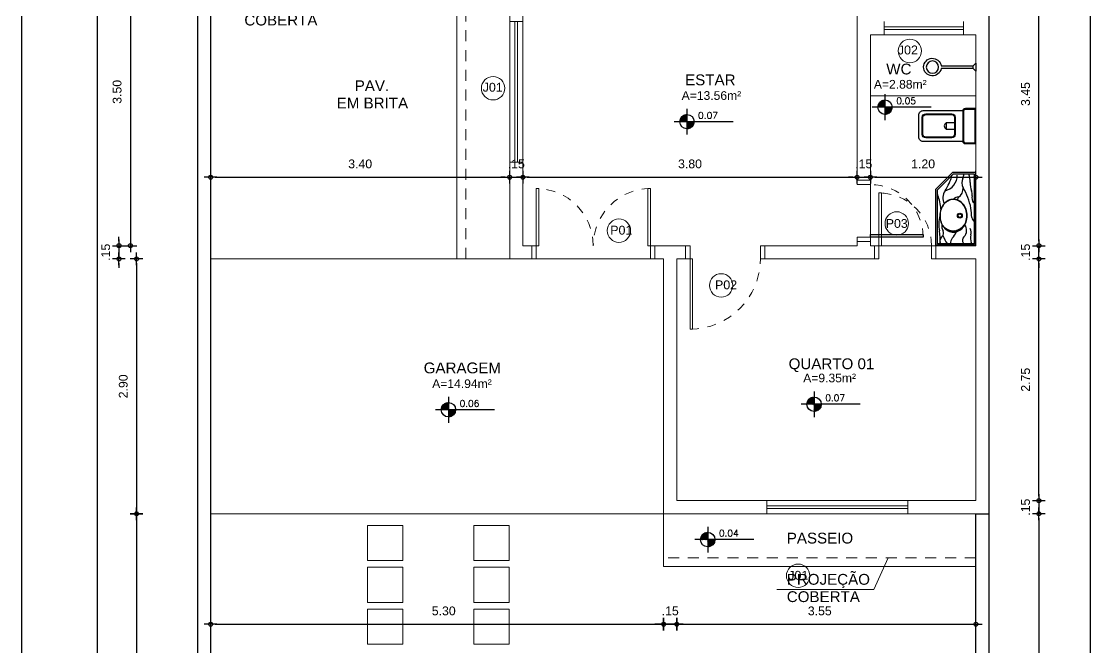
# Model space of a CAD drawing. Header units: millimetres. Extents: x 1345 to 2117, y 1214 to 1365.
# Drawn here: x 1540.12 to 1552.34, y 1272.5 to 1279.62 of the extents above; entities that cross this region are included whole.
import ezdxf
from ezdxf.enums import TextEntityAlignment as Align

# ---------------------------------------------------------------- set-up
doc = ezdxf.new("R2010")
doc.units = ezdxf.units.MM
doc.header["$LTSCALE"] = 0.5
doc.linetypes.add('HIDDEN', pattern=[0.375, 0.25, -0.125])
doc.linetypes.add('HIDDEN2', pattern=[0.1875, 0.125, -0.0625])
for name, color, linetype in [('08', 8, 'Continuous'), ('ARCO', 7, 'HIDDEN2'), ('Cota', 8, 'Continuous'), ('COZINHA', 7, 'Continuous'), ('DIVERSOS', 4, 'Continuous'), ('ESQUADRIA', 3, 'Continuous'), ('ESQUADRIAS', 3, 'Continuous'), ('MOBIL-I', 251, 'Continuous'), ('parede', 2, 'Continuous'), ('PISO', 8, 'Continuous'), ('PORTAS', 3, 'Continuous'), ('PROJEÇÃO', 8, 'HIDDEN2'), ('TEXTO2', 3, 'Continuous'), ('TXT_0', 7, 'Continuous'), ('TXT_1', 3, 'Continuous')]:
    doc.layers.add(name, color=color, linetype=linetype)
doc.layers.add('E-TXT-W', color=7, linetype='Continuous', lineweight=15)
doc.styles.add('ADITIVOCAD', font='ROMANS.shx')
doc.styles.add('SANSSERIF', font='sas_____.pfb', dxfattribs={"height": 1})
doc.styles.get("Standard").update_dxf_attribs({"font": 'arial.ttf'})
doc.dimstyles.new('ESCALA50', dxfattribs={"dimtxt": 0.1, "dimasz": 0.05, "dimexe": 0.18, "dimexo": 0.06, "dimgap": 0.1, "dimtad": 1, "dimzin": 4, "dimdsep": 46, "dimtxsty": 'Standard', "dimblk": 'BOLA', "dimcen": -0.06, "dimse1": 1, "dimse2": 1, "dimclrd": 7, "dimclrt": 7, "dimadec": 0, "dimazin": 0, "dimtfac": 1, "dimtix": 1, "dimtmove": 0, "dimatfit": 3, "dimldrblk": 'BOLA', "dimfxl": 0, "dimtolj": 1, "dimtzin": 4, "dimarcsym": 0})

# ---------------------------------------------------------------- blocks, each defined once
blk = doc.blocks.new('ADC_PE_AB1')
blk.add_lwpolyline([(0, -0.03), (1, -0.03), (1, 0), (0, 0)], close=True)
at = {"flags": 8}
blk.add_attdef('$PORTA', text='', height=0.09, dxfattribs=at).set_placement((0.5, -0.157), align=Align.MIDDLE)
blk = doc.blocks.new('Adc_nivelpl')
h = blk.add_hatch()
h.set_pattern_fill('_U', color=256, scale=0.005, angle=45, style=0, double=1)
h.set_pattern_definition([(45, (-5.8772514, -3.5161936), (-0.003535534, 0.003535534), []), (135, (-5.8772514, -3.5161936), (-0.003535534, -0.003535534), [])])
h.paths.add_polyline_path([(0.195, -0.087, 0.414214), (0.087, -0.195), (0.195, -0.195)])
h.paths.add_polyline_path([(0.195, -0.195), (0.195, -0.304, 0.414214), (0.304, -0.195)])
for p, q in [((0.195, 0), (0.195, -0.391)), ((0.896, -0.195), (0, -0.195))]:
    blk.add_line(p, q)
blk.add_circle((0.195, -0.195), 0.109)
at = {"flags": 8}
blk.add_attdef('NIVEL', (0.364, -0.15), '', height=0.1, dxfattribs=at)
blk = doc.blocks.new('ADC_CHUVEIRO')
for p, q in [((0, 0.045), (0, -0.045)), ((0.03, 0.015), (0, 0.045)), ((0.395, 0.015), (0.03, 0.015)), ((0.03, -0.015), (0.03, 0.015)), ((0, -0.045), (0.03, -0.015)), ((0.03, -0.015), (0.395, -0.015))]:
    blk.add_line(p, q)
blk.add_circle((0.494, 0.001), 0.07)
blk.add_arc((0.494, 0.001), 0.1, 189.1456, 171.891)
blk = doc.blocks.new('ADC_VASO_02')
blk.add_lwpolyline([(-0.175, 0.15), (-0.175, 0.6, -0.414214), (-0.125, 0.65), (0.125, 0.65, -0.414214), (0.175, 0.6), (0.175, 0.15)], format="xyb")
for points in [[(0.139, 0.275, -0.414214), (0.099, 0.235), (-0.095, 0.235, -0.414214), (-0.135, 0.275), (-0.135, 0.57, -0.414214), (-0.095, 0.61), (0.099, 0.61, -0.414214), (0.139, 0.57)], [(0.13, 0.275, -0.414214), (0.099, 0.244), (-0.095, 0.244, -0.414214), (-0.126, 0.275), (-0.126, 0.57, -0.414214), (-0.095, 0.602), (0.099, 0.602, -0.414214), (0.13, 0.57)], [(-0.17, 0.15, 0.414214), (-0.2, 0.12), (-0.2, 0), (0.2, 0), (0.2, 0.12, 0.414214), (0.17, 0.15)], [(-0.17, 0.14, 0.414214), (-0.19, 0.12), (-0.19, 0.01), (0.19, 0.01), (0.19, 0.12, 0.414214), (0.17, 0.14)]]:
    blk.add_lwpolyline(points, format="xyb", close=True)
blk.add_lwpolyline([(0.036, 0.244), (0.036, 0.337), (-0.034, 0.337), (-0.034, 0.244)])
blk.add_arc((0.001, 0.321), 0.0388, 24.3951, 155.6049)
blk = doc.blocks.new('ADC_LAV_05')
for p, q in [((0, 0), (0, 0.55)), ((0, 0.55), (0.77, 0.55)), ((0.02, 0.53), (0.762, 0.53)), ((0.02, 0.02), (0.02, 0.53)), ((0.762, 0.53), (0.98, 0.312)), ((0.77, 0.55), (1, 0.321)), ((0.98, 0.02), (0.98, 0.312)), ((1, 0), (1, 0.321)), ((0, 0), (1, 0)), ((0.02, 0.02), (0.98, 0.02))]:
    blk.add_line(p, q)
for points in [[(0.406, 0.121, 0.083485), (0.494, 0.135, 0.090959), (0.566, 0.176, 0.104004), (0.616, 0.239, 0.115577), (0.632, 0.309, 0.115577), (0.616, 0.38, 0.104004), (0.566, 0.443, 0.090959), (0.494, 0.483, 0.083485), (0.406, 0.498, 0.083485), (0.318, 0.483, 0.090959), (0.246, 0.443, 0.104004), (0.197, 0.38, 0.115577), (0.18, 0.309, 0.115577), (0.197, 0.239, 0.104004), (0.246, 0.176, 0.090959), (0.318, 0.135, 0.083485)], [(0.406, 0.125, 0.083485), (0.493, 0.139, 0.090959), (0.563, 0.179, 0.104004), (0.612, 0.241, 0.115577), (0.628, 0.309, 0.115577), (0.612, 0.378, 0.104004), (0.563, 0.44, 0.090959), (0.493, 0.479, 0.083485), (0.406, 0.494, 0.083485), (0.319, 0.479, 0.090959), (0.249, 0.44, 0.104004), (0.2, 0.378, 0.115577), (0.184, 0.309, 0.115577), (0.2, 0.241, 0.104004), (0.249, 0.179, 0.090959), (0.319, 0.139, 0.083485)]]:
    blk.add_lwpolyline(points, format="xyb", close=True)
for radius in [0.0339, 0.025]:
    blk.add_circle((0.406, 0.221), radius)
for centre, radius, start, end in [((0.056, 1.396), 0.904, 267.7229, 278.9638), ((0.22, 0.164), 0.303, 106.3243, 131.3792), ((0.055, 0.402), 0.0926, 41.3487, 101.8141), ((0.166, 0.5), 0.0556, 221.3487, 297.4318), ((0.261, 0.346), 0.125, 78.9955, 123.3333), ((0.287, -0.072), 0.582, 78.2401, 98.9638), ((0.5, 0.918), 0.434, 269.3247, 295.8903), ((0.651, 0.279), 0.176, 56.1908, 116.2902), ((0.76, 0.381), 0.162, 113.3641, 115.8903), ((0.021, 0.235), 0.117, 49.9343, 90.2724), ((0.359, 0.637), 0.408, 229.9343, 244.0853), ((0.598, 0.255), 0.0641, 344.5869, 58.1135), ((1.138, 1.007), 0.7, 236.1908, 255.5369), ((0.964, 0.478), 0.222, 193.7216, 269.9715), ((0.064, 0.114), 0.0713, 44.7702, 118.1843), ((0.206, 0.255), 0.128, 224.7702, 306.3582), ((0.363, 0.877), 0.821, 280.1922, 301.4107), ((0.618, 0.19), 0.0639, 49.2661, 86.8336), ((0.78, 0.324), 0.148, 215.7175, 274.1895), ((0.86, 0.032), 0.161, 66.126, 115.6626), ((0.982, 0.307), 0.14, 246.126, 269.1113), ((-0.016, 0.233), 0.174, 281.75, 286.3843), ((0.096, -0.146), 0.22, 78.1029, 106.3843), ((0.169, 0.201), 0.135, 258.1029, 296.1994), ((0.458, -0.142), 0.213, 111.0015, 130.4729), ((0.361, 0.887), 0.83, 271.4321, 280.1922), ((0.649, -0.062), 0.117, 74.3079, 124.9939), ((0.688, 0.241), 0.19, 267.9474, 289.2677), ((0.851, -0.226), 0.304, 87.8834, 109.2677), ((0.872, 0.347), 0.27, 267.8834, 293.5615)]:
    blk.add_arc(centre, radius, start, end)
for points in [[(0.243, 0.44), (0.251, 0.427), (0.258, 0.452), (0.265, 0.441)], [(0.258, 0.452), (0.265, 0.441), (0.278, 0.465), (0.28, 0.453)], [(0.278, 0.465), (0.28, 0.453), (0.289, 0.471), (0.29, 0.461)], [(0.289, 0.471), (0.29, 0.461), (0.303, 0.478), (0.296, 0.466)], [(0.303, 0.478), (0.296, 0.466), (0.318, 0.483), (0.305, 0.473)], [(0.18, 0.311), (0.205, 0.306), (0.181, 0.324), (0.205, 0.314)], [(0.181, 0.297), (0.206, 0.298), (0.18, 0.311), (0.205, 0.306)], [(0.181, 0.324), (0.205, 0.314), (0.182, 0.334), (0.205, 0.324)], [(0.181, 0.29), (0.207, 0.287), (0.181, 0.297), (0.206, 0.298)], [(0.182, 0.334), (0.205, 0.324), (0.186, 0.352), (0.207, 0.341)], [(0.186, 0.352), (0.207, 0.341), (0.19, 0.365), (0.211, 0.355)], [(0.19, 0.365), (0.211, 0.355), (0.197, 0.38), (0.215, 0.369)], [(0.197, 0.38), (0.215, 0.369), (0.205, 0.395), (0.221, 0.383)], [(0.205, 0.395), (0.221, 0.383), (0.218, 0.413), (0.234, 0.404)], [(0.218, 0.413), (0.234, 0.404), (0.231, 0.429), (0.24, 0.414)], [(0.231, 0.429), (0.24, 0.414), (0.243, 0.44), (0.251, 0.427)], [(0.185, 0.272), (0.211, 0.27), (0.182, 0.288), (0.208, 0.284)], [(0.189, 0.256), (0.213, 0.262), (0.185, 0.272), (0.211, 0.27)], [(0.198, 0.236), (0.216, 0.255), (0.189, 0.256), (0.213, 0.262)], [(0.206, 0.221), (0.221, 0.244), (0.198, 0.236), (0.216, 0.255)], [(0.218, 0.206), (0.222, 0.241), (0.206, 0.221), (0.221, 0.244)], [(0.23, 0.191), (0.231, 0.225), (0.218, 0.206), (0.222, 0.241)], [(0.243, 0.178), (0.24, 0.212), (0.23, 0.191), (0.231, 0.225)], [(0.257, 0.167), (0.248, 0.202), (0.243, 0.178), (0.24, 0.212)], [(0.263, 0.163), (0.257, 0.193), (0.257, 0.167), (0.248, 0.202)], [(0.274, 0.156), (0.263, 0.187), (0.263, 0.163), (0.257, 0.193)], [(0.285, 0.15), (0.273, 0.178), (0.274, 0.156), (0.263, 0.187)], [(0.296, 0.145), (0.284, 0.169), (0.285, 0.15), (0.273, 0.178)], [(0.326, 0.134), (0.293, 0.161), (0.296, 0.145), (0.284, 0.169)], [(0.297, 0.144), (0.326, 0.134), (0.296, 0.144), (0.325, 0.133)], [(0.296, 0.144), (0.325, 0.133), (0.326, 0.134), (0.328, 0.132)]]:
    blk.add_solid(points)
blk = doc.blocks.new('BOLA')
for p, q in [((-1.44, 0), (1.44, 0)), ((0, -1.44), (0, 1.44))]:
    blk.add_line(p, q)
blk.add_circle((0, 0), 0.452)
blk = doc.blocks.new('*D262')
at = {"layer": 'Cota', "color": 7, "lineweight": -2, "transparency": 16777216}
blk.add_line((1551.686, 1277.116), (1551.686, 1280.466), dxfattribs=at)
at = {"layer": 'Defpoints', "color": 0, "transparency": 16777216}
for p in [(1550.97, 1280.516), (1551.686, 1280.516), (1550.97, 1277.066)]:
    blk.add_point(p, dxfattribs=at)
at = {"layer": 'Cota', "color": 7, "lineweight": -2, "transparency": 16777216, "xscale": 0.05, "yscale": 0.05, "zscale": 0.05}
for p, rotation in [((1551.686, 1280.516), 90), ((1551.686, 1277.066), 270)]:
    blk.add_blockref('BOLA', p, dxfattribs=dict(at, rotation=rotation))
at = {"layer": 'Cota', "color": 7, "transparency": 16777216, "insert": (1551.535, 1278.791), "char_height": 0.1, "attachment_point": 5, "rotation": 90}
blk.add_mtext('\\A1;3.45', dxfattribs=at)
blk = doc.blocks.new('*D263')
at = {"layer": 'Cota', "color": 7, "lineweight": -2, "transparency": 16777216}
for p, q in [((1551.686, 1277.116), (1551.686, 1277.166)), ((1551.686, 1276.916), (1551.686, 1277.066)), ((1551.686, 1276.866), (1551.686, 1276.816))]:
    blk.add_line(p, q, dxfattribs=at)
at = {"layer": 'Defpoints', "color": 0, "transparency": 16777216}
for p in [(1550.97, 1277.066), (1551.686, 1277.066), (1550.97, 1276.916)]:
    blk.add_point(p, dxfattribs=at)
at = {"layer": 'Cota', "color": 7, "lineweight": -2, "transparency": 16777216, "xscale": 0.05, "yscale": 0.05, "zscale": 0.05}
for p, rotation in [((1551.686, 1277.066), 270), ((1551.686, 1276.916), 90)]:
    blk.add_blockref('BOLA', p, dxfattribs=dict(at, rotation=rotation))
at = {"layer": 'Cota', "color": 7, "transparency": 16777216, "insert": (1551.535, 1276.991), "char_height": 0.1, "attachment_point": 5, "rotation": 90}
blk.add_mtext('\\A1;.15', dxfattribs=at)
blk = doc.blocks.new('*D264')
at = {"layer": 'Cota', "color": 7, "lineweight": -2, "transparency": 16777216}
blk.add_line((1551.686, 1274.216), (1551.686, 1276.866), dxfattribs=at)
at = {"layer": 'Defpoints', "color": 0, "transparency": 16777216}
for p in [(1550.97, 1276.916), (1551.686, 1276.916), (1550.97, 1274.166)]:
    blk.add_point(p, dxfattribs=at)
at = {"layer": 'Cota', "color": 7, "lineweight": -2, "transparency": 16777216, "xscale": 0.05, "yscale": 0.05, "zscale": 0.05}
for p, rotation in [((1551.686, 1276.916), 90), ((1551.686, 1274.166), 270)]:
    blk.add_blockref('BOLA', p, dxfattribs=dict(at, rotation=rotation))
at = {"layer": 'Cota', "color": 7, "transparency": 16777216, "insert": (1551.535, 1275.541), "char_height": 0.1, "attachment_point": 5, "rotation": 90}
blk.add_mtext('\\A1;2.75', dxfattribs=at)
blk = doc.blocks.new('*D230')
at = {"layer": 'Cota', "color": 7, "lineweight": -2, "transparency": 16777216}
for p, q in [((1551.686, 1274.216), (1551.686, 1274.266)), ((1551.686, 1274.166), (1551.686, 1274.016)), ((1551.686, 1273.966), (1551.686, 1273.916))]:
    blk.add_line(p, q, dxfattribs=at)
at = {"layer": 'Defpoints', "color": 0, "transparency": 16777216}
for p in [(1550.97, 1274.166), (1551.12, 1274.016), (1551.686, 1274.016)]:
    blk.add_point(p, dxfattribs=at)
at = {"layer": 'Cota', "color": 7, "lineweight": -2, "transparency": 16777216, "xscale": 0.05, "yscale": 0.05, "zscale": 0.05}
for p, rotation in [((1551.686, 1274.166), 270), ((1551.686, 1274.016), 90)]:
    blk.add_blockref('BOLA', p, dxfattribs=dict(at, rotation=rotation))
at = {"layer": 'Cota', "color": 7, "transparency": 16777216, "insert": (1551.535, 1274.091), "char_height": 0.1, "attachment_point": 5, "rotation": 90}
blk.add_mtext('\\A1;.15', dxfattribs=at)
blk = doc.blocks.new('*D242')
at = {"layer": 'Cota', "color": 7, "lineweight": -2, "transparency": 16777216}
blk.add_line((1541.358, 1280.516), (1541.358, 1277.116), dxfattribs=at)
at = {"layer": 'Defpoints', "color": 0, "transparency": 16777216}
for p in [(1543.683, 1280.566), (1541.358, 1277.066), (1545.453, 1277.066)]:
    blk.add_point(p, dxfattribs=at)
at = {"layer": 'Cota', "color": 7, "lineweight": -2, "transparency": 16777216, "xscale": 0.05, "yscale": 0.05, "zscale": 0.05}
for p, rotation in [((1541.358, 1280.566), 90), ((1541.358, 1277.066), 270)]:
    blk.add_blockref('BOLA', p, dxfattribs=dict(at, rotation=rotation))
at = {"layer": 'Cota', "color": 7, "transparency": 16777216, "insert": (1541.207, 1278.816), "char_height": 0.1, "attachment_point": 5, "rotation": 90}
blk.add_mtext('\\A1;3.50', dxfattribs=at)
blk = doc.blocks.new('*D243')
at = {"layer": 'Cota', "color": 7, "lineweight": -2, "transparency": 16777216}
for p, q in [((1541.228, 1277.116), (1541.228, 1277.166)), ((1541.228, 1277.066), (1541.228, 1276.916)), ((1541.228, 1276.866), (1541.228, 1276.816))]:
    blk.add_line(p, q, dxfattribs=at)
at = {"layer": 'Defpoints', "color": 0, "transparency": 16777216}
for p in [(1545.453, 1277.066), (1541.228, 1276.916), (1545.303, 1276.916)]:
    blk.add_point(p, dxfattribs=at)
at = {"layer": 'Cota', "color": 7, "lineweight": -2, "transparency": 16777216, "xscale": 0.05, "yscale": 0.05, "zscale": 0.05}
for p, rotation in [((1541.228, 1277.066), 270), ((1541.228, 1276.916), 90)]:
    blk.add_blockref('BOLA', p, dxfattribs=dict(at, rotation=rotation))
at = {"layer": 'Cota', "color": 7, "transparency": 16777216, "insert": (1541.077, 1276.991), "char_height": 0.1, "attachment_point": 5, "rotation": 90}
blk.add_mtext('\\A1;.15', dxfattribs=at)
blk = doc.blocks.new('*D244')
at = {"layer": 'Cota', "color": 7, "lineweight": -2, "transparency": 16777216}
blk.add_line((1541.428, 1276.866), (1541.428, 1274.066), dxfattribs=at)
at = {"layer": 'Defpoints', "color": 0, "transparency": 16777216}
for p in [(1545.303, 1276.916), (1541.428, 1274.016), (1542.336, 1274.016)]:
    blk.add_point(p, dxfattribs=at)
at = {"layer": 'Cota', "color": 7, "lineweight": -2, "transparency": 16777216, "xscale": 0.05, "yscale": 0.05, "zscale": 0.05}
for p, rotation in [((1541.428, 1276.916), 90), ((1541.428, 1274.016), 270)]:
    blk.add_blockref('BOLA', p, dxfattribs=dict(at, rotation=rotation))
at = {"layer": 'Cota', "color": 7, "transparency": 16777216, "insert": (1541.277, 1275.466), "char_height": 0.1, "attachment_point": 5, "rotation": 90}
blk.add_mtext('\\A1;2.90', dxfattribs=at)
blk = doc.blocks.new('*D245')
at = {"layer": 'Cota', "color": 7, "lineweight": -2, "transparency": 16777216}
blk.add_line((1541.428, 1273.966), (1541.428, 1266.524), dxfattribs=at)
at = {"layer": 'Defpoints', "color": 0, "transparency": 16777216}
for p in [(1542.336, 1274.016), (1541.428, 1266.474), (1542.27, 1266.474)]:
    blk.add_point(p, dxfattribs=at)
at = {"layer": 'Cota', "color": 7, "lineweight": -2, "transparency": 16777216, "xscale": 0.05, "yscale": 0.05, "zscale": 0.05}
for p, rotation in [((1541.428, 1274.016), 90), ((1541.428, 1266.474), 270)]:
    blk.add_blockref('BOLA', p, dxfattribs=dict(at, rotation=rotation))
at = {"layer": 'Cota', "color": 7, "transparency": 16777216, "insert": (1541.277, 1270.245), "char_height": 0.1, "attachment_point": 5, "rotation": 90}
blk.add_mtext('\\A1;7.54', dxfattribs=at)
blk = doc.blocks.new('*D248')
at = {"layer": 'Cota', "color": 7, "lineweight": -2, "transparency": 16777216}
blk.add_line((1551.686, 1273.966), (1551.686, 1266.908), dxfattribs=at)
at = {"layer": 'Defpoints', "color": 0, "transparency": 16777216}
for p in [(1550.97, 1274.016), (1550.97, 1266.858), (1551.686, 1266.858)]:
    blk.add_point(p, dxfattribs=at)
at = {"layer": 'Cota', "color": 7, "lineweight": -2, "transparency": 16777216, "xscale": 0.05, "yscale": 0.05, "zscale": 0.05}
for p, rotation in [((1551.686, 1274.016), 90), ((1551.686, 1266.858), 270)]:
    blk.add_blockref('BOLA', p, dxfattribs=dict(at, rotation=rotation))
at = {"layer": 'Cota', "color": 7, "transparency": 16777216, "insert": (1551.535, 1270.437), "char_height": 0.1, "attachment_point": 5, "rotation": 90}
blk.add_mtext('\\A1;7.16', dxfattribs=at)
blk = doc.blocks.new('*D277')
at = {"layer": 'Cota', "color": 7, "lineweight": -2, "transparency": 16777216}
blk.add_line((1542.32, 1272.76), (1547.52, 1272.76), dxfattribs=at)
at = {"layer": 'Defpoints', "color": 0, "transparency": 16777216}
for p in [(1547.57, 1275.216), (1542.27, 1274.016), (1547.57, 1272.76)]:
    blk.add_point(p, dxfattribs=at)
at = {"layer": 'Cota', "color": 7, "lineweight": -2, "transparency": 16777216, "xscale": 0.05, "yscale": 0.05, "zscale": 0.05, "rotation": 180}
blk.add_blockref('BOLA', (1542.27, 1272.76), dxfattribs=at)
at = {"layer": 'Cota', "color": 7, "lineweight": -2, "transparency": 16777216, "xscale": 0.05, "yscale": 0.05, "zscale": 0.05}
blk.add_blockref('BOLA', (1547.57, 1272.76), dxfattribs=at)
at = {"layer": 'Cota', "color": 7, "transparency": 16777216, "insert": (1544.92, 1272.911), "char_height": 0.1, "attachment_point": 5}
blk.add_mtext('\\A1;5.30', dxfattribs=at)
blk = doc.blocks.new('*D251')
at = {"layer": 'Cota', "color": 7, "lineweight": -2, "transparency": 16777216}
for p, q in [((1547.37, 1272.76), (1547.32, 1272.76)), ((1547.57, 1272.76), (1547.42, 1272.76)), ((1547.62, 1272.76), (1547.67, 1272.76))]:
    blk.add_line(p, q, dxfattribs=at)
at = {"layer": 'Defpoints', "color": 0, "transparency": 16777216}
for p in [(1547.57, 1274.166), (1547.42, 1274.016), (1547.42, 1272.76)]:
    blk.add_point(p, dxfattribs=at)
at = {"layer": 'Cota', "color": 7, "lineweight": -2, "transparency": 16777216, "xscale": 0.05, "yscale": 0.05, "zscale": 0.05}
blk.add_blockref('BOLA', (1547.42, 1272.76), dxfattribs=at)
at = {"layer": 'Cota', "color": 7, "lineweight": -2, "transparency": 16777216, "xscale": 0.05, "yscale": 0.05, "zscale": 0.05, "rotation": 180}
blk.add_blockref('BOLA', (1547.57, 1272.76), dxfattribs=at)
at = {"layer": 'Cota', "color": 7, "transparency": 16777216, "insert": (1547.495, 1272.911), "char_height": 0.1, "attachment_point": 5}
blk.add_mtext('\\A1;.15', dxfattribs=at)
blk = doc.blocks.new('*D278')
at = {"layer": 'Cota', "color": 7, "lineweight": -2, "transparency": 16777216}
blk.add_line((1547.47, 1272.76), (1550.92, 1272.76), dxfattribs=at)
at = {"layer": 'Defpoints', "color": 0, "transparency": 16777216}
for p in [(1547.42, 1274.016), (1550.97, 1274.016), (1550.97, 1272.76)]:
    blk.add_point(p, dxfattribs=at)
at = {"layer": 'Cota', "color": 7, "lineweight": -2, "transparency": 16777216, "xscale": 0.05, "yscale": 0.05, "zscale": 0.05, "rotation": 180}
blk.add_blockref('BOLA', (1547.42, 1272.76), dxfattribs=at)
at = {"layer": 'Cota', "color": 7, "lineweight": -2, "transparency": 16777216, "xscale": 0.05, "yscale": 0.05, "zscale": 0.05}
blk.add_blockref('BOLA', (1550.97, 1272.76), dxfattribs=at)
at = {"layer": 'Cota', "color": 7, "transparency": 16777216, "insert": (1549.195, 1272.911), "char_height": 0.1, "attachment_point": 5}
blk.add_mtext('\\A1;3.55', dxfattribs=at)
blk = doc.blocks.new('*D279')
at = {"layer": 'Cota', "color": 7, "lineweight": -2, "transparency": 16777216}
blk.add_line((1542.32, 1277.845), (1545.62, 1277.845), dxfattribs=at)
at = {"layer": 'Defpoints', "color": 0, "transparency": 16777216}
for p in [(1545.67, 1277.845), (1542.27, 1276.916), (1545.67, 1276.916)]:
    blk.add_point(p, dxfattribs=at)
at = {"layer": 'Cota', "color": 7, "lineweight": -2, "transparency": 16777216, "xscale": 0.05, "yscale": 0.05, "zscale": 0.05, "rotation": 180}
blk.add_blockref('BOLA', (1542.27, 1277.845), dxfattribs=at)
at = {"layer": 'Cota', "color": 7, "lineweight": -2, "transparency": 16777216, "xscale": 0.05, "yscale": 0.05, "zscale": 0.05}
blk.add_blockref('BOLA', (1545.67, 1277.845), dxfattribs=at)
at = {"layer": 'Cota', "color": 7, "transparency": 16777216, "insert": (1543.97, 1277.996), "char_height": 0.1, "attachment_point": 5}
blk.add_mtext('\\A1;3.40', dxfattribs=at)
blk = doc.blocks.new('*D280')
at = {"layer": 'Cota', "color": 7, "lineweight": -2, "transparency": 16777216}
for p, q in [((1545.62, 1277.845), (1545.57, 1277.845)), ((1545.67, 1277.845), (1545.82, 1277.845)), ((1545.87, 1277.845), (1545.92, 1277.845))]:
    blk.add_line(p, q, dxfattribs=at)
at = {"layer": 'Defpoints', "color": 0, "transparency": 16777216}
for p in [(1545.82, 1278.016), (1545.82, 1277.845), (1545.67, 1276.916)]:
    blk.add_point(p, dxfattribs=at)
at = {"layer": 'Cota', "color": 7, "lineweight": -2, "transparency": 16777216, "xscale": 0.05, "yscale": 0.05, "zscale": 0.05}
blk.add_blockref('BOLA', (1545.67, 1277.845), dxfattribs=at)
at = {"layer": 'Cota', "color": 7, "lineweight": -2, "transparency": 16777216, "xscale": 0.05, "yscale": 0.05, "zscale": 0.05, "rotation": 180}
blk.add_blockref('BOLA', (1545.82, 1277.845), dxfattribs=at)
at = {"layer": 'Cota', "color": 7, "transparency": 16777216, "insert": (1545.745, 1277.996), "char_height": 0.1, "attachment_point": 5}
blk.add_mtext('\\A1;.15', dxfattribs=at)
blk = doc.blocks.new('*D281')
at = {"layer": 'Cota', "color": 7, "lineweight": -2, "transparency": 16777216}
blk.add_line((1545.87, 1277.845), (1549.57, 1277.845), dxfattribs=at)
at = {"layer": 'Defpoints', "color": 0, "transparency": 16777216}
for p in [(1545.82, 1278.016), (1549.62, 1277.845), (1549.62, 1277.812)]:
    blk.add_point(p, dxfattribs=at)
at = {"layer": 'Cota', "color": 7, "lineweight": -2, "transparency": 16777216, "xscale": 0.05, "yscale": 0.05, "zscale": 0.05, "rotation": 180}
blk.add_blockref('BOLA', (1545.82, 1277.845), dxfattribs=at)
at = {"layer": 'Cota', "color": 7, "lineweight": -2, "transparency": 16777216, "xscale": 0.05, "yscale": 0.05, "zscale": 0.05}
blk.add_blockref('BOLA', (1549.62, 1277.845), dxfattribs=at)
at = {"layer": 'Cota', "color": 7, "transparency": 16777216, "insert": (1547.72, 1277.996), "char_height": 0.1, "attachment_point": 5}
blk.add_mtext('\\A1;3.80', dxfattribs=at)
blk = doc.blocks.new('*D282')
at = {"layer": 'Cota', "color": 7, "lineweight": -2, "transparency": 16777216}
for p, q in [((1549.57, 1277.845), (1549.52, 1277.845)), ((1549.62, 1277.845), (1549.77, 1277.845)), ((1549.82, 1277.845), (1549.87, 1277.845))]:
    blk.add_line(p, q, dxfattribs=at)
at = {"layer": 'Defpoints', "color": 0, "transparency": 16777216}
for p in [(1549.62, 1277.812), (1549.77, 1277.845), (1549.77, 1277.812)]:
    blk.add_point(p, dxfattribs=at)
at = {"layer": 'Cota', "color": 7, "lineweight": -2, "transparency": 16777216, "xscale": 0.05, "yscale": 0.05, "zscale": 0.05}
blk.add_blockref('BOLA', (1549.62, 1277.845), dxfattribs=at)
at = {"layer": 'Cota', "color": 7, "lineweight": -2, "transparency": 16777216, "xscale": 0.05, "yscale": 0.05, "zscale": 0.05, "rotation": 180}
blk.add_blockref('BOLA', (1549.77, 1277.845), dxfattribs=at)
at = {"layer": 'Cota', "color": 7, "transparency": 16777216, "insert": (1549.695, 1277.996), "char_height": 0.1, "attachment_point": 5}
blk.add_mtext('\\A1;.15', dxfattribs=at)
blk = doc.blocks.new('*D283')
at = {"layer": 'Cota', "color": 7, "lineweight": -2, "transparency": 16777216}
blk.add_line((1549.82, 1277.845), (1550.92, 1277.845), dxfattribs=at)
at = {"layer": 'Defpoints', "color": 0, "transparency": 16777216}
for p in [(1550.97, 1277.898), (1549.77, 1277.812), (1550.97, 1277.845)]:
    blk.add_point(p, dxfattribs=at)
at = {"layer": 'Cota', "color": 7, "lineweight": -2, "transparency": 16777216, "xscale": 0.05, "yscale": 0.05, "zscale": 0.05, "rotation": 180}
blk.add_blockref('BOLA', (1549.77, 1277.845), dxfattribs=at)
at = {"layer": 'Cota', "color": 7, "lineweight": -2, "transparency": 16777216, "xscale": 0.05, "yscale": 0.05, "zscale": 0.05}
blk.add_blockref('BOLA', (1550.97, 1277.845), dxfattribs=at)
at = {"layer": 'Cota', "color": 7, "transparency": 16777216, "insert": (1550.37, 1277.996), "char_height": 0.1, "attachment_point": 5}
blk.add_mtext('\\A1;1.20', dxfattribs=at)
blk = doc.blocks.new('*D257')
at = {"layer": 'Cota', "color": 7, "lineweight": -2, "transparency": 16777216}
blk.add_line((1540.979, 1294.466), (1540.979, 1266.014), dxfattribs=at)
at = {"layer": 'Defpoints', "color": 0, "transparency": 16777216}
for p in [(1542.186, 1294.516), (1540.979, 1265.964), (1542.12, 1265.964)]:
    blk.add_point(p, dxfattribs=at)
at = {"layer": 'Cota', "color": 7, "lineweight": -2, "transparency": 16777216, "xscale": 0.05, "yscale": 0.05, "zscale": 0.05}
for p, rotation in [((1540.979, 1294.516), 90), ((1540.979, 1265.964), 270)]:
    blk.add_blockref('BOLA', p, dxfattribs=dict(at, rotation=rotation))
at = {"layer": 'Cota', "color": 7, "transparency": 16777216, "insert": (1540.828, 1280.24), "char_height": 0.1, "attachment_point": 5, "rotation": 90}
blk.add_mtext('\\A1;28.55', dxfattribs=at)
blk = doc.blocks.new('*D293')
at = {"layer": 'Cota', "color": 7, "lineweight": -2, "transparency": 16777216}
blk.add_line((1552.269, 1294.466), (1552.269, 1266.566), dxfattribs=at)
at = {"layer": 'Defpoints', "color": 0, "transparency": 16777216}
for p in [(1551.12, 1294.516), (1551.12, 1266.516), (1552.269, 1266.516)]:
    blk.add_point(p, dxfattribs=at)
at = {"layer": 'Cota', "color": 7, "lineweight": -2, "transparency": 16777216, "xscale": 0.05, "yscale": 0.05, "zscale": 0.05}
for p, rotation in [((1552.269, 1294.516), 90), ((1552.269, 1266.516), 270)]:
    blk.add_blockref('BOLA', p, dxfattribs=dict(at, rotation=rotation))
at = {"layer": 'Cota', "color": 7, "transparency": 16777216, "insert": (1552.118, 1280.516), "char_height": 0.1, "attachment_point": 5, "rotation": 90}
blk.add_mtext('\\A1;28.00', dxfattribs=at)

msp = doc.modelspace()

# ---------------------------------------------------------------- linework, layer by layer
at = {"layer": '08', "lineweight": 15}
for points in [[(1544.054, 1273.483), (1544.054, 1273.883), (1544.454, 1273.883), (1544.454, 1273.483)], [(1545.662, 1273.483), (1545.662, 1273.883), (1545.262, 1273.883), (1545.262, 1273.483)], [(1544.054, 1273.008), (1544.054, 1273.408), (1544.454, 1273.408), (1544.454, 1273.008)], [(1545.662, 1273.008), (1545.662, 1273.408), (1545.262, 1273.408), (1545.262, 1273.008)], [(1544.054, 1272.533), (1544.054, 1272.933), (1544.454, 1272.933), (1544.454, 1272.533)], [(1545.662, 1272.533), (1545.662, 1272.933), (1545.262, 1272.933), (1545.262, 1272.533)]]:
    msp.add_lwpolyline(points, close=True, dxfattribs=at)
at = {"layer": 'ARCO', "lineweight": 15}
for centre in [(1549.77, 1277.162), (1549.866, 1277.066)]:
    msp.add_arc(centre, 0.6, 360, 90, dxfattribs=at)
at = {"layer": 'COZINHA'}
msp.add_line((1550.97, 1274.016), (1551.12, 1274.016), dxfattribs=at)
at = {"layer": 'DIVERSOS', "lineweight": 15}
for p, q in [((1545.67, 1278.016), (1545.67, 1279.616)), ((1545.82, 1278.016), (1545.82, 1279.616)), ((1549.929, 1279.466), (1550.829, 1279.466)), ((1545.67, 1276.916), (1542.27, 1276.916)), ((1548.595, 1274.166), (1550.195, 1274.166)), ((1542.27, 1274.016), (1547.42, 1274.016)), ((1548.595, 1274.016), (1550.195, 1274.016))]:
    msp.add_line(p, q, dxfattribs=at)
at = {"layer": 'E-TXT-W'}
for p, q in [((1549.974, 1273.516), (1549.81, 1273.155)), ((1549.81, 1273.155), (1548.708, 1273.155))]:
    msp.add_line(p, q, dxfattribs=at)
at = {"layer": 'ESQUADRIA', "lineweight": 15}
for p, q in [((1545.73, 1278.016), (1545.73, 1279.616)), ((1545.76, 1278.016), (1545.76, 1279.616)), ((1550.829, 1279.556), (1549.929, 1279.556)), ((1550.829, 1279.526), (1549.929, 1279.526)), ((1550.195, 1274.106), (1548.595, 1274.106)), ((1550.195, 1274.076), (1548.595, 1274.076))]:
    msp.add_line(p, q, dxfattribs=at)
at = {"layer": 'ESQUADRIAS', "lineweight": 15}
for p, q in [((1549.896, 1277.666), (1549.866, 1277.666)), ((1549.866, 1277.666), (1549.866, 1277.066)), ((1549.896, 1277.066), (1549.896, 1277.666)), ((1549.866, 1277.066), (1549.896, 1277.066))]:
    msp.add_line(p, q, dxfattribs=at)
for points in [[(1549.77, 1277.812), (1549.77, 1277.762), (1549.62, 1277.762), (1549.62, 1277.812)], [(1549.77, 1277.112), (1549.77, 1277.162), (1549.62, 1277.162), (1549.62, 1277.112)], [(1549.816, 1277.066), (1549.866, 1277.066), (1549.866, 1276.916), (1549.816, 1276.916)], [(1550.516, 1277.066), (1550.466, 1277.066), (1550.466, 1276.916), (1550.516, 1276.916)]]:
    msp.add_lwpolyline(points, dxfattribs=at)
at = {"layer": 'parede', "color": 8, "lineweight": 30}
for p, q in [((1540.12, 1294.516), (1540.12, 1258.89)), ((1542.12, 1291.516), (1542.12, 1261.517))]:
    msp.add_line(p, q, dxfattribs=at)
at = {"layer": 'parede', "lineweight": 30}
for p, q in [((1551.12, 1266.516), (1551.12, 1294.516)), ((1540.12, 1291.516), (1540.12, 1258.89)), ((1542.12, 1291.516), (1542.12, 1265.964)), ((1542.27, 1291.516), (1542.27, 1266.474)), ((1550.97, 1267.008), (1550.97, 1274.016))]:
    msp.add_line(p, q, dxfattribs=at)
at = {"layer": 'parede', "lineweight": 15}
for p, q in [((1545.67, 1279.616), (1545.67, 1280.566)), ((1545.82, 1279.616), (1545.82, 1280.566)), ((1549.62, 1279.959), (1549.62, 1277.812)), ((1545.82, 1279.616), (1545.67, 1279.616)), ((1549.929, 1279.466), (1549.929, 1279.616)), ((1550.829, 1279.466), (1550.829, 1279.616)), ((1549.77, 1279.466), (1549.77, 1277.812)), ((1549.929, 1279.466), (1549.77, 1279.466)), ((1550.829, 1279.466), (1550.97, 1279.466)), ((1550.97, 1279.466), (1550.97, 1277.066)), ((1545.67, 1276.916), (1545.67, 1278.016)), ((1545.82, 1278.016), (1545.67, 1278.016)), ((1545.82, 1277.066), (1545.82, 1278.016)), ((1549.62, 1277.812), (1549.77, 1277.812)), ((1549.77, 1277.762), (1549.62, 1277.762)), ((1545.92, 1277.066), (1545.82, 1277.066)), ((1545.92, 1277.066), (1545.92, 1276.916)), ((1547.67, 1277.066), (1547.32, 1277.066)), ((1547.32, 1277.066), (1547.32, 1276.916)), ((1547.67, 1276.916), (1547.67, 1277.066)), ((1549.62, 1277.066), (1548.57, 1277.066)), ((1548.57, 1276.916), (1548.57, 1277.066)), ((1549.62, 1277.112), (1549.77, 1277.112)), ((1549.62, 1277.112), (1549.62, 1277.066)), ((1549.77, 1277.112), (1549.77, 1277.066)), ((1549.816, 1277.066), (1549.77, 1277.066)), ((1549.816, 1276.916), (1549.816, 1277.066)), ((1550.466, 1277.066), (1550.466, 1276.916)), ((1550.97, 1277.066), (1550.516, 1277.066)), ((1550.516, 1276.916), (1550.516, 1277.066)), ((1545.92, 1276.916), (1545.67, 1276.916)), ((1547.42, 1276.916), (1547.32, 1276.916)), ((1547.42, 1276.916), (1547.42, 1274.016)), ((1547.57, 1276.916), (1547.57, 1274.166)), ((1547.67, 1276.916), (1547.57, 1276.916)), ((1549.816, 1276.916), (1548.57, 1276.916)), ((1550.97, 1276.916), (1550.516, 1276.916)), ((1550.97, 1276.916), (1550.97, 1274.166)), ((1548.595, 1274.166), (1547.57, 1274.166)), ((1548.595, 1274.016), (1548.595, 1274.166)), ((1550.195, 1274.016), (1550.195, 1274.166)), ((1550.97, 1274.166), (1550.195, 1274.166)), ((1548.595, 1274.016), (1547.42, 1274.016)), ((1550.97, 1274.016), (1550.195, 1274.016))]:
    msp.add_line(p, q, dxfattribs=at)
at = {"layer": 'PISO', "lineweight": 15}
for p, q in [((1545.07, 1276.916), (1545.07, 1279.966)), ((1549.77, 1278.772), (1550.97, 1278.772)), ((1549.77, 1277.762), (1549.77, 1277.192)), ((1550.466, 1277.066), (1549.896, 1277.066)), ((1545.97, 1276.916), (1547.27, 1276.916)), ((1547.42, 1274.016), (1547.42, 1273.516)), ((1547.42, 1273.516), (1547.42, 1273.416)), ((1550.97, 1273.416), (1547.42, 1273.416))]:
    msp.add_line(p, q, dxfattribs=at)
at = {"layer": 'PISO', "linetype": 'HIDDEN', "lineweight": 15}
for p, q in [((1545.17, 1276.916), (1545.17, 1280.066)), ((1550.97, 1273.516), (1547.42, 1273.516))]:
    msp.add_line(p, q, dxfattribs=at)
at = {"layer": 'PISO', "lineweight": 15}
for centre in [(1550.219, 1279.281), (1545.481, 1278.857), (1550.07, 1277.319), (1546.912, 1277.237), (1548.074, 1276.614), (1548.949, 1273.311)]:
    msp.add_circle(centre, 0.133, dxfattribs=at)
at = {"layer": 'PORTAS', "lineweight": 15}
for points in [[(1545.97, 1277.066), (1545.97, 1277.716), (1546, 1277.716), (1546, 1277.066)], [(1547.27, 1277.066), (1547.27, 1277.716), (1547.24, 1277.716), (1547.24, 1277.066)], [(1547.72, 1276.916), (1547.72, 1276.116), (1547.75, 1276.116), (1547.75, 1276.916)]]:
    msp.add_lwpolyline(points, close=True, dxfattribs=at)
for points in [[(1545.92, 1277.066), (1545.97, 1277.066), (1545.97, 1276.916), (1545.92, 1276.916)], [(1547.32, 1277.066), (1547.27, 1277.066), (1547.27, 1276.916), (1547.32, 1276.916)], [(1547.67, 1276.916), (1547.72, 1276.916), (1547.72, 1277.066), (1547.67, 1277.066)], [(1548.57, 1276.916), (1548.52, 1276.916), (1548.52, 1277.066), (1548.57, 1277.066)]]:
    msp.add_lwpolyline(points, dxfattribs=at)
at = {"layer": 'PROJEÇÃO', "lineweight": 15}
for centre, radius, start, end in [((1545.97, 1277.066), 0.65, 0, 90), ((1547.27, 1277.066), 0.65, 90, 180), ((1547.72, 1276.916), 0.8, 270, 0)]:
    msp.add_arc(centre, radius, start, end, dxfattribs=at)

# ---------------------------------------------------------------- block references
at = {"layer": 'ESQUADRIAS', "lineweight": 15}
ref = msp.add_blockref('ADC_PE_AB1', (1549.77, 1277.162), dxfattribs=dict(at, xscale=-0.599999999999909, zscale=0.6, rotation=180))
ref.add_attrib('$PORTA', 'P03', dxfattribs={"layer": 'TXT_1', "height": 0.1, "flags": 8}).set_placement((1550.07, 1277.319), align=Align.MIDDLE)
at = {"layer": 'MOBIL-I', "lineweight": 15, "xscale": -1}
msp.add_blockref('ADC_CHUVEIRO', (1550.97, 1279.097), dxfattribs=at)
at = {"layer": 'MOBIL-I', "lineweight": 15, "rotation": 89.99999999999999}
msp.add_blockref('ADC_VASO_02', (1550.97, 1278.427), dxfattribs=at)
at = {"layer": 'MOBIL-I', "lineweight": 15, "xscale": 0.8256132847687881, "yscale": 0.8256132847687881, "zscale": 0.8256132847687881, "rotation": 89.99999999999999}
msp.add_blockref('ADC_LAV_05', (1550.97, 1277.072), dxfattribs=at)
at = {"layer": 'TXT_0', "lineweight": 15}
ref = msp.add_blockref('Adc_nivelpl', (1549.79, 1278.788), dxfattribs=dict(at, xscale=0.75, yscale=0.75, zscale=0.75))
ref.add_attrib('NIVEL', '0.05', (1550.064, 1278.676), dxfattribs={"height": 0.075, "style": 'ADITIVOCAD', "flags": 8})
ref = msp.add_blockref('Adc_nivelpl', (1547.539, 1278.623), dxfattribs=dict(at, xscale=0.75, yscale=0.75, zscale=0.75))
ref.add_attrib('NIVEL', '0.07', (1547.812, 1278.511), dxfattribs={"height": 0.075, "style": 'ADITIVOCAD', "flags": 8})
ref = msp.add_blockref('Adc_nivelpl', (1544.827, 1275.346), dxfattribs=dict(at, xscale=0.75, yscale=0.75, zscale=0.75))
ref.add_attrib('NIVEL', '0.06', (1545.1, 1275.234), dxfattribs={"height": 0.075, "style": 'ADITIVOCAD', "flags": 8})
ref = msp.add_blockref('Adc_nivelpl', (1548.984, 1275.409), dxfattribs=dict(at, xscale=0.75, yscale=0.75, zscale=0.75))
ref.add_attrib('NIVEL', '0.07', (1549.257, 1275.297), dxfattribs={"height": 0.075, "style": 'ADITIVOCAD', "flags": 8})
ref = msp.add_blockref('Adc_nivelpl', (1547.775, 1273.869), dxfattribs=dict(at, xscale=0.75, yscale=0.75, zscale=0.75))
ref.add_attrib('NIVEL', '0.04', (1548.048, 1273.757), dxfattribs={"height": 0.075, "style": 'ADITIVOCAD', "flags": 8})

# ---------------------------------------------------------------- texts
at = {"layer": 'DIVERSOS', "lineweight": 15, "char_height": 0.1011, "width": 0.37308, "attachment_point": 1}
for s, insert in [('{\\C3;J02}', (1550.083, 1279.343)), ('{\\C3;J01}', (1545.363, 1278.919)), ('{\\C3;P01}', (1546.813, 1277.293)), ('{\\C3;P02}', (1548.004, 1276.671)), ('{\\C3;J01}', (1548.837, 1273.367))]:
    msp.add_mtext(s, dxfattribs=dict(at, insert=insert))
at = {"layer": 'TEXTO2', "lineweight": 15, "style": 'SANSSERIF'}
for s, p in [('COBERTA', (1542.653, 1279.571)), ('WC', (1549.951, 1279.014)), ('ESTAR', (1547.664, 1278.891)), ('PAV.', (1543.908, 1278.824)), ('EM BRITA', (1543.703, 1278.627)), ('GARAGEM', (1544.692, 1275.614)), ('QUARTO 01', (1548.841, 1275.661)), ('PASSEIO', (1548.82, 1273.678)), ('PROJEÇÃO', (1548.82, 1273.209)), ('COBERTA', (1548.82, 1273.012))]:
    msp.add_text(s, height=0.1231, dxfattribs=at).set_placement(p)
at = {"layer": 'TXT_0', "lineweight": 15, "style": 'SANSSERIF'}
for s, p in [('A=2.88m²', (1549.81, 1278.853)), ('A=13.56m²', (1547.625, 1278.725)), ('A=9.35m²', (1549.007, 1275.512)), ('A=14.94m²', (1544.789, 1275.447))]:
    msp.add_text(s, height=0.0985, dxfattribs=at).set_placement(p)

# ---------------------------------------------------------------- dimensions: what is measured, and where the dimension line sits
at = {"layer": 'Cota'}
for base, p1, p2, picture, middle in [((1540.979, 1265.964), (1542.186, 1294.516), (1542.12, 1265.964), '*D257', (1540.828, 1280.24)), ((1552.269, 1266.516), (1551.12, 1294.516), (1551.12, 1266.516), '*D293', (1552.118, 1280.516)), ((1541.358, 1277.066), (1543.683, 1280.566), (1545.453, 1277.066), '*D242', (1541.207, 1278.816)), ((1551.686, 1280.516), (1550.97, 1277.066), (1550.97, 1280.516), '*D262', (1551.535, 1278.791)), ((1541.228, 1276.916), (1545.453, 1277.066), (1545.303, 1276.916), '*D243', (1541.077, 1276.991)), ((1551.686, 1277.066), (1550.97, 1276.916), (1550.97, 1277.066), '*D263', (1551.535, 1276.991)), ((1541.428, 1274.016), (1545.303, 1276.916), (1542.336, 1274.016), '*D244', (1541.277, 1275.466)), ((1551.686, 1276.916), (1550.97, 1274.166), (1550.97, 1276.916), '*D264', (1551.535, 1275.541)), ((1551.686, 1274.016), (1550.97, 1274.166), (1551.12, 1274.016), '*D230', (1551.535, 1274.091)), ((1541.428, 1266.474), (1542.336, 1274.016), (1542.27, 1266.474), '*D245', (1541.277, 1270.245)), ((1551.686, 1266.858), (1550.97, 1274.016), (1550.97, 1266.858), '*D248', (1551.535, 1270.437))]:
    dim = msp.add_linear_dim(base=base, p1=p1, p2=p2, angle=90, dimstyle='ESCALA50', override={"dimtmove": 1, "dimfxl": 0.18}, dxfattribs=at)
    dim.commit()
    dim.dimension.update_dxf_attribs({"geometry": picture, "text_midpoint": middle})
for base, p1, p2, override, picture, middle in [((1545.67, 1277.845), (1542.27, 1276.916), (1545.67, 1276.916), {"dimfxl": 0.18}, '*D279', (1543.97, 1277.996)), ((1545.82, 1277.845), (1545.67, 1276.916), (1545.82, 1278.016), {"dimtmove": 1, "dimfxl": 0.18}, '*D280', (1545.745, 1277.996)), ((1549.62, 1277.845), (1545.82, 1278.016), (1549.62, 1277.812), {"dimtmove": 1, "dimfxl": 0.18}, '*D281', (1547.72, 1277.996)), ((1549.77, 1277.845), (1549.62, 1277.812), (1549.77, 1277.812), {"dimtmove": 1, "dimfxl": 0.18}, '*D282', (1549.695, 1277.996)), ((1550.97, 1277.845), (1549.77, 1277.812), (1550.97, 1277.898), {"dimtmove": 1, "dimfxl": 0.18}, '*D283', (1550.37, 1277.996)), ((1547.57, 1272.76), (1542.27, 1274.016), (1547.57, 1275.216), {"dimfxl": 0.18}, '*D277', (1544.92, 1272.911)), ((1547.42, 1272.76), (1547.57, 1274.166), (1547.42, 1274.016), {"dimtmove": 1, "dimfxl": 0.18}, '*D251', (1547.495, 1272.911)), ((1550.97, 1272.76), (1547.42, 1274.016), (1550.97, 1274.016), {"dimtmove": 1, "dimfxl": 0.18}, '*D278', (1549.195, 1272.911))]:
    dim = msp.add_linear_dim(base=base, p1=p1, p2=p2, dimstyle='ESCALA50', override=override, dxfattribs=at)
    dim.commit()
    dim.dimension.update_dxf_attribs({"geometry": picture, "text_midpoint": middle})

doc.saveas('drawing.dxf')
